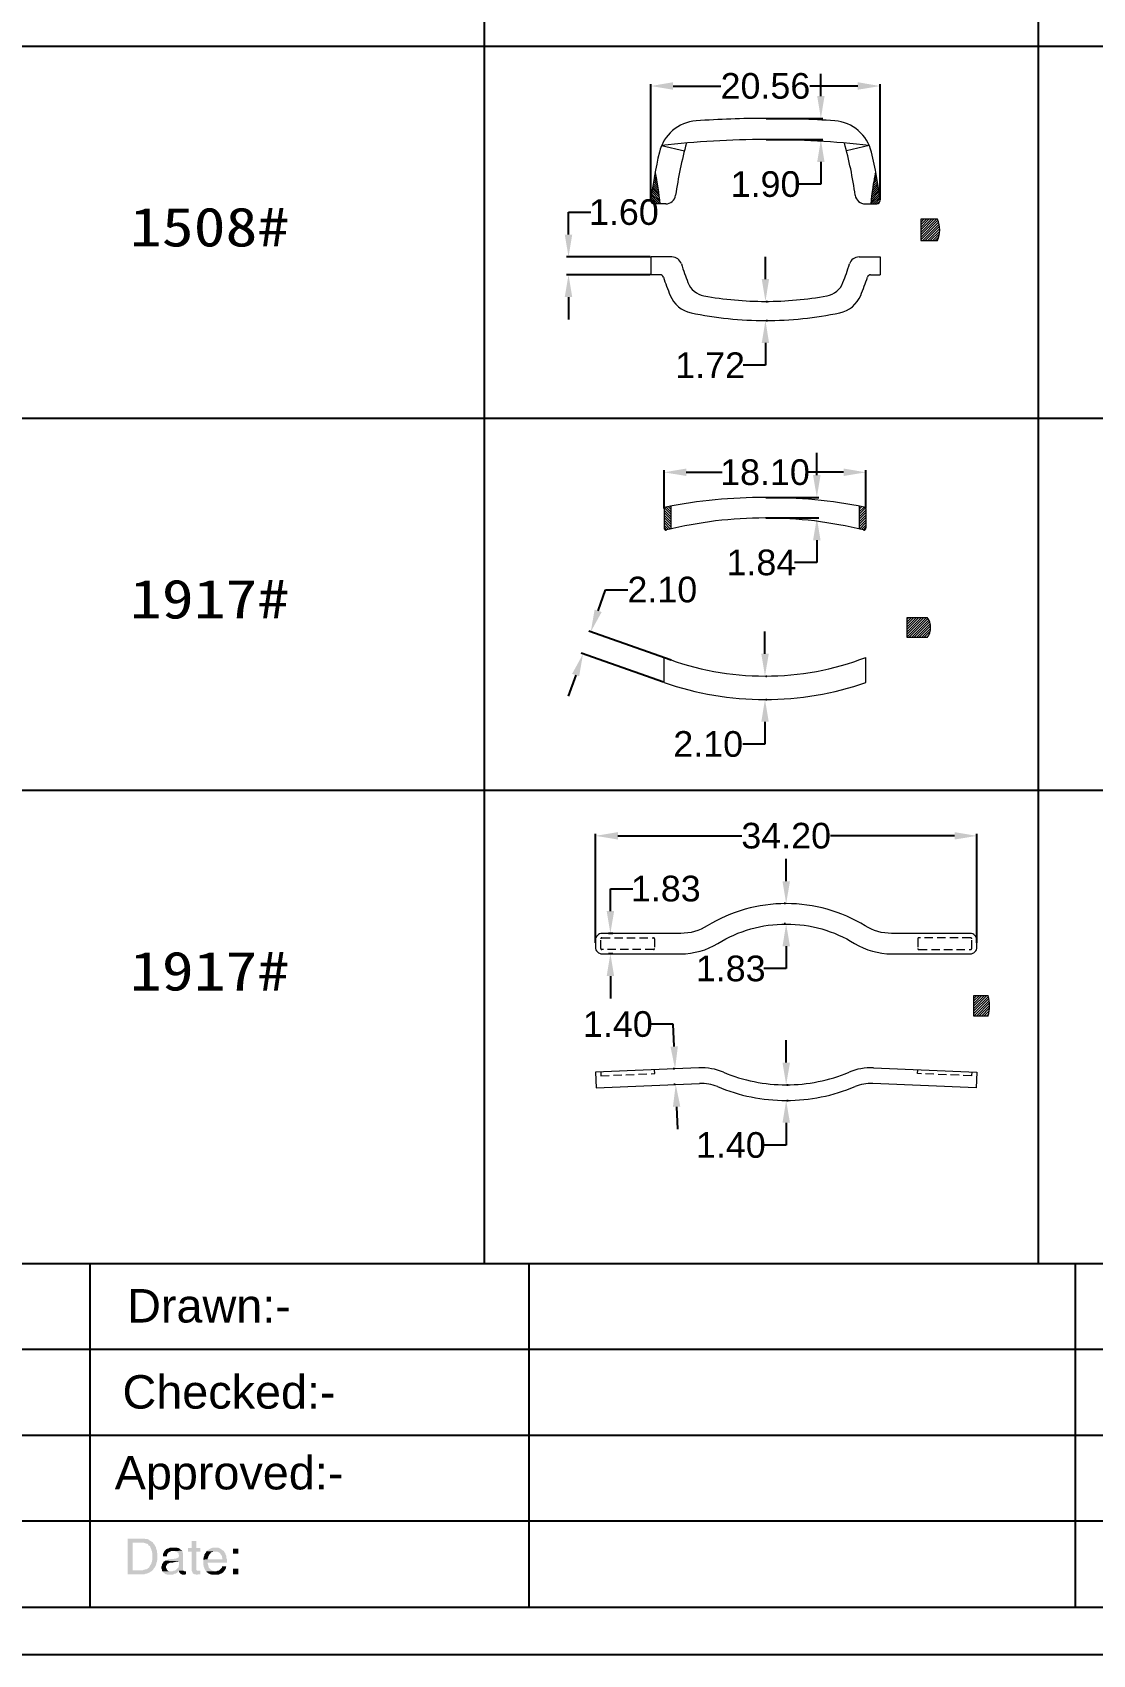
# Model space of a CAD drawing. Header units: inches. Extents: x 3613 to 8393, y -2205 to -794.
# Drawn here: x 4172 to 4267, y -1185.6 to -1040.3 of the extents above; entities that cross this region are included whole.
import ezdxf

# ---------------------------------------------------------------- set-up
doc = ezdxf.new("R2010")
doc.units = ezdxf.units.IN
doc.header["$MEASUREMENT"] = 0
doc.linetypes.add('DASHED2', pattern=[0.375, 0.25, -0.125])
doc.layers.add('2', color=1, linetype='Continuous')
doc.styles.get("Standard").update_dxf_attribs({"font": 'arial.ttf'})
doc.dimstyles.new('Standard$0', dxfattribs={"dimtxt": 2.3, "dimasz": 2, "dimexe": 1, "dimexo": 1, "dimgap": 1, "dimtad": 0, "dimtih": 1, "dimtoh": 1, "dimdec": 1, "dimzin": 0, "dimdsep": 46, "dimtxsty": 'Standard', "dimcen": 0, "dimclrd": 4, "dimclre": 4, "dimclrt": 4, "dimadec": 1, "dimazin": 0, "dimtfac": 1, "dimtdec": 1, "dimtofl": 0, "dimtmove": 0, "dimatfit": 0, "dimfxl": 1, "dimtolj": 1, "dimtzin": 0, "dimarcsym": 0})

# ---------------------------------------------------------------- blocks, each defined once
blk = doc.blocks.new('*D336')
at = {"color": 0, "lineweight": -2, "transparency": 16777216}
for p, q in [((4237.67, -1062.37), (4237.67, -1060.37)), ((4237.73, -1064.37), (4237.85, -1064.37)), ((4237.73, -1066.09), (4237.85, -1066.09)), ((4237.67, -1068.09), (4237.67, -1070.09)), ((4237.67, -1070.09), (4235.67, -1070.09))]:
    blk.add_line(p, q, dxfattribs=at)
at = {"color": 0, "transparency": 16777216}
for points in [[(4237.34, -1062.37), (4238, -1062.37), (4237.67, -1064.37)], [(4237.34, -1068.09), (4238, -1068.09), (4237.67, -1066.09)]]:
    blk.add_solid(points, dxfattribs=at)
at = {"layer": 'Defpoints', "color": 0, "transparency": 16777216}
for p in [(4237.67, -1064.37), (4237.67, -1066.09), (4237.67, -1066.09)]:
    blk.add_point(p, dxfattribs=at)
at = {"color": 0, "lineweight": 9, "transparency": 16777216, "insert": (4232.71, -1070.09), "char_height": 2.3, "attachment_point": 5}
blk.add_mtext('\\A1;1.72', dxfattribs=at)
blk = doc.blocks.new('*D311')
at = {"color": 0, "lineweight": -2, "transparency": 16777216}
for p, q in [((4220.02, -1058.38), (4220.02, -1056.38)), ((4220.02, -1056.38), (4222.02, -1056.38)), ((4227.33, -1060.38), (4219.84, -1060.38)), ((4227.33, -1061.98), (4219.84, -1061.98)), ((4220.02, -1063.98), (4220.02, -1065.98))]:
    blk.add_line(p, q, dxfattribs=at)
at = {"color": 0, "transparency": 16777216}
for points in [[(4219.68, -1058.38), (4220.35, -1058.38), (4220.02, -1060.38)], [(4219.68, -1063.98), (4220.35, -1063.98), (4220.02, -1061.98)]]:
    blk.add_solid(points, dxfattribs=at)
at = {"layer": 'Defpoints', "color": 0, "transparency": 16777216}
for p in [(4220.02, -1060.38), (4227.39, -1060.38), (4227.39, -1061.98)]:
    blk.add_point(p, dxfattribs=at)
at = {"color": 0, "lineweight": 9, "transparency": 16777216, "insert": (4224.98, -1056.38), "char_height": 2.3, "attachment_point": 5}
blk.add_mtext('\\A1;1.60', dxfattribs=at)
blk = doc.blocks.new('*D304')
at = {"color": 0, "lineweight": -2, "transparency": 16777216}
for p, q in [((4227.39, -1055.27), (4227.39, -1044.89)), ((4229.39, -1045.07), (4233.68, -1045.07)), ((4245.95, -1045.07), (4241.66, -1045.07)), ((4247.95, -1055.27), (4247.95, -1044.89))]:
    blk.add_line(p, q, dxfattribs=at)
at = {"color": 0, "transparency": 16777216}
for points in [[(4229.39, -1044.73), (4229.39, -1045.4), (4227.39, -1045.07)], [(4245.95, -1044.73), (4245.95, -1045.4), (4247.95, -1045.07)]]:
    blk.add_solid(points, dxfattribs=at)
at = {"layer": 'Defpoints', "color": 0, "transparency": 16777216}
for p in [(4247.95, -1045.07), (4227.39, -1055.34), (4247.95, -1055.34)]:
    blk.add_point(p, dxfattribs=at)
at = {"color": 0, "lineweight": 9, "transparency": 16777216, "insert": (4237.67, -1045.07), "char_height": 2.3, "attachment_point": 5}
blk.add_mtext('\\A1;20.56', dxfattribs=at)
blk = doc.blocks.new('*D305')
at = {"color": 0, "lineweight": -2, "transparency": 16777216}
for p, q in [((4242.64, -1045.97), (4242.64, -1043.97)), ((4237.73, -1047.97), (4242.82, -1047.97)), ((4237.73, -1049.87), (4242.82, -1049.87)), ((4242.64, -1051.87), (4242.64, -1053.87)), ((4242.64, -1053.87), (4240.64, -1053.87))]:
    blk.add_line(p, q, dxfattribs=at)
at = {"color": 0, "transparency": 16777216}
for points in [[(4242.31, -1045.97), (4242.97, -1045.97), (4242.64, -1047.97)], [(4242.31, -1051.87), (4242.97, -1051.87), (4242.64, -1049.87)]]:
    blk.add_solid(points, dxfattribs=at)
at = {"layer": 'Defpoints', "color": 0, "transparency": 16777216}
for p in [(4237.67, -1047.97), (4237.67, -1049.87), (4242.64, -1049.87)]:
    blk.add_point(p, dxfattribs=at)
at = {"color": 0, "lineweight": 9, "transparency": 16777216, "insert": (4237.68, -1053.87), "char_height": 2.3, "attachment_point": 5}
blk.add_mtext('\\A1;1.90', dxfattribs=at)
blk = doc.blocks.new('*D332')
at = {"color": 0, "lineweight": -2, "transparency": 16777216}
for p, q in [((4222.67, -1092.1), (4223.33, -1090.21)), ((4223.33, -1090.21), (4225.33, -1090.21)), ((4229.22, -1096.51), (4221.84, -1093.93)), ((4228.53, -1098.49), (4221.15, -1095.91)), ((4220.66, -1097.86), (4220, -1099.75))]:
    blk.add_line(p, q, dxfattribs=at)
at = {"color": 0, "transparency": 16777216}
for points in [[(4222.36, -1091.99), (4222.99, -1092.21), (4222.01, -1093.99)], [(4220.34, -1097.75), (4220.97, -1097.97), (4221.32, -1095.97)]]:
    blk.add_solid(points, dxfattribs=at)
at = {"layer": 'Defpoints', "color": 0, "transparency": 16777216}
for p in [(4222.01, -1093.99), (4229.28, -1096.53), (4228.58, -1098.51)]:
    blk.add_point(p, dxfattribs=at)
at = {"color": 0, "lineweight": 9, "transparency": 16777216, "insert": (4228.43, -1090.21), "char_height": 2.3, "attachment_point": 5}
blk.add_mtext('\\A1;2.10', dxfattribs=at)
blk = doc.blocks.new('*D333')
at = {"color": 0, "lineweight": -2, "transparency": 16777216}
for p, q in [((4237.63, -1095.95), (4237.63, -1093.95)), ((4237.7, -1097.95), (4237.81, -1097.95)), ((4237.7, -1100.05), (4237.81, -1100.05)), ((4237.63, -1102.05), (4237.63, -1104.05)), ((4237.63, -1104.05), (4235.63, -1104.05))]:
    blk.add_line(p, q, dxfattribs=at)
at = {"color": 0, "transparency": 16777216}
for points in [[(4237.3, -1095.95), (4237.97, -1095.95), (4237.63, -1097.95)], [(4237.3, -1102.05), (4237.97, -1102.05), (4237.63, -1100.05)]]:
    blk.add_solid(points, dxfattribs=at)
at = {"layer": 'Defpoints', "color": 0, "transparency": 16777216}
for p in [(4237.63, -1097.95), (4237.63, -1100.05), (4237.63, -1100.05)]:
    blk.add_point(p, dxfattribs=at)
at = {"color": 0, "lineweight": 9, "transparency": 16777216, "insert": (4232.54, -1104.05), "char_height": 2.3, "attachment_point": 5}
blk.add_mtext('\\A1;2.10', dxfattribs=at)
blk = doc.blocks.new('*D334')
at = {"color": 0, "lineweight": -2, "transparency": 16777216}
for p, q in [((4228.58, -1082.94), (4228.58, -1079.51)), ((4230.58, -1079.69), (4233.78, -1079.69)), ((4244.68, -1079.69), (4241.49, -1079.69)), ((4246.68, -1082.94), (4246.68, -1079.51))]:
    blk.add_line(p, q, dxfattribs=at)
at = {"color": 0, "transparency": 16777216}
for points in [[(4230.58, -1079.35), (4230.58, -1080.02), (4228.58, -1079.69)], [(4244.68, -1079.35), (4244.68, -1080.02), (4246.68, -1079.69)]]:
    blk.add_solid(points, dxfattribs=at)
at = {"layer": 'Defpoints', "color": 0, "transparency": 16777216}
for p in [(4246.68, -1079.69), (4228.58, -1083), (4246.68, -1083)]:
    blk.add_point(p, dxfattribs=at)
at = {"color": 0, "lineweight": 9, "transparency": 16777216, "insert": (4237.63, -1079.69), "char_height": 2.3, "attachment_point": 5}
blk.add_mtext('\\A1;18.10', dxfattribs=at)
blk = doc.blocks.new('*D306')
at = {"color": 0, "lineweight": -2, "transparency": 16777216}
for p, q in [((4242.28, -1079.94), (4242.28, -1077.94)), ((4237.7, -1081.94), (4242.46, -1081.94)), ((4237.7, -1083.78), (4242.46, -1083.78)), ((4242.28, -1085.78), (4242.28, -1087.78)), ((4242.28, -1087.78), (4240.28, -1087.78))]:
    blk.add_line(p, q, dxfattribs=at)
at = {"color": 0, "transparency": 16777216}
for points in [[(4241.94, -1079.94), (4242.61, -1079.94), (4242.28, -1081.94)], [(4241.94, -1085.78), (4242.61, -1085.78), (4242.28, -1083.78)]]:
    blk.add_solid(points, dxfattribs=at)
at = {"layer": 'Defpoints', "color": 0, "transparency": 16777216}
for p in [(4237.63, -1081.94), (4237.63, -1083.78), (4242.28, -1083.78)]:
    blk.add_point(p, dxfattribs=at)
at = {"color": 0, "lineweight": 9, "transparency": 16777216, "insert": (4237.31, -1087.78), "char_height": 2.3, "attachment_point": 5}
blk.add_mtext('\\A1;1.84', dxfattribs=at)
blk = doc.blocks.new('*D307')
at = {"color": 0, "lineweight": -2, "transparency": 16777216}
for p, q in [((4222.44, -1121.87), (4222.44, -1112.09)), ((4256.63, -1121.87), (4256.63, -1112.09)), ((4224.44, -1112.27), (4235.57, -1112.27)), ((4254.63, -1112.27), (4243.5, -1112.27))]:
    blk.add_line(p, q, dxfattribs=at)
at = {"color": 0, "transparency": 16777216}
for points in [[(4224.44, -1111.94), (4224.44, -1112.6), (4222.44, -1112.27)], [(4254.63, -1111.94), (4254.63, -1112.6), (4256.63, -1112.27)]]:
    blk.add_solid(points, dxfattribs=at)
at = {"layer": 'Defpoints', "color": 0, "transparency": 16777216}
for p in [(4256.63, -1112.27), (4222.44, -1121.93), (4256.63, -1121.93)]:
    blk.add_point(p, dxfattribs=at)
at = {"color": 0, "lineweight": 9, "transparency": 16777216, "insert": (4239.53, -1112.27), "char_height": 2.3, "attachment_point": 5}
blk.add_mtext('\\A1;34.20', dxfattribs=at)
blk = doc.blocks.new('*D308')
at = {"color": 0, "lineweight": -2, "transparency": 16777216}
for p, q in [((4239.53, -1132.59), (4239.53, -1130.59)), ((4239.6, -1134.59), (4239.71, -1134.59)), ((4239.6, -1135.99), (4239.71, -1135.99)), ((4239.53, -1137.99), (4239.53, -1139.99)), ((4239.53, -1139.99), (4237.53, -1139.99))]:
    blk.add_line(p, q, dxfattribs=at)
at = {"color": 0, "transparency": 16777216}
for points in [[(4239.2, -1132.59), (4239.87, -1132.59), (4239.53, -1134.59)], [(4239.2, -1137.99), (4239.87, -1137.99), (4239.53, -1135.99)]]:
    blk.add_solid(points, dxfattribs=at)
at = {"layer": 'Defpoints', "color": 0, "transparency": 16777216}
for p in [(4239.53, -1134.59), (4239.53, -1135.99), (4239.53, -1135.99)]:
    blk.add_point(p, dxfattribs=at)
at = {"color": 0, "lineweight": 9, "transparency": 16777216, "insert": (4234.57, -1139.99), "char_height": 2.3, "attachment_point": 5}
blk.add_mtext('\\A1;1.40', dxfattribs=at)
blk = doc.blocks.new('*D309')
at = {"color": 0, "lineweight": -2, "transparency": 16777216}
for p, q in [((4239.53, -1116.34), (4239.53, -1114.34)), ((4239.47, -1118.34), (4239.35, -1118.34)), ((4239.47, -1120.17), (4239.35, -1120.17)), ((4239.53, -1122.17), (4239.53, -1124.17)), ((4239.53, -1124.17), (4237.53, -1124.17))]:
    blk.add_line(p, q, dxfattribs=at)
at = {"color": 0, "transparency": 16777216}
for points in [[(4239.2, -1116.34), (4239.87, -1116.34), (4239.53, -1118.34)], [(4239.2, -1122.17), (4239.87, -1122.17), (4239.53, -1120.17)]]:
    blk.add_solid(points, dxfattribs=at)
at = {"layer": 'Defpoints', "color": 0, "transparency": 16777216}
for p in [(4239.53, -1118.34), (4239.53, -1120.17), (4239.53, -1120.17)]:
    blk.add_point(p, dxfattribs=at)
at = {"color": 0, "lineweight": 9, "transparency": 16777216, "insert": (4234.56, -1124.17), "char_height": 2.3, "attachment_point": 5}
blk.add_mtext('\\A1;1.83', dxfattribs=at)
blk = doc.blocks.new('*D335')
at = {"color": 0, "lineweight": -2, "transparency": 16777216}
for p, q in [((4223.77, -1119.01), (4223.77, -1117.01)), ((4223.77, -1117.01), (4225.77, -1117.01)), ((4223.98, -1121.01), (4223.59, -1121.01)), ((4223.98, -1122.84), (4223.59, -1122.84)), ((4223.77, -1124.84), (4223.77, -1126.84))]:
    blk.add_line(p, q, dxfattribs=at)
at = {"color": 0, "transparency": 16777216}
for points in [[(4223.44, -1119.01), (4224.11, -1119.01), (4223.77, -1121.01)], [(4223.44, -1124.84), (4224.11, -1124.84), (4223.77, -1122.84)]]:
    blk.add_solid(points, dxfattribs=at)
at = {"layer": 'Defpoints', "color": 0, "transparency": 16777216}
for p in [(4224.04, -1121.01), (4223.77, -1122.84), (4224.04, -1122.84)]:
    blk.add_point(p, dxfattribs=at)
at = {"color": 0, "lineweight": 9, "transparency": 16777216, "insert": (4228.74, -1117.01), "char_height": 2.3, "attachment_point": 5}
blk.add_mtext('\\A1;1.83', dxfattribs=at)
blk = doc.blocks.new('*D310')
at = {"color": 0, "lineweight": -2, "transparency": 16777216}
for p, q in [((4229.41, -1129.15), (4227.41, -1129.15)), ((4229.49, -1131.15), (4229.41, -1129.15)), ((4229.51, -1133.15), (4229.39, -1133.16)), ((4229.57, -1134.55), (4229.45, -1134.56)), ((4229.71, -1136.55), (4229.79, -1138.55))]:
    blk.add_line(p, q, dxfattribs=at)
at = {"color": 0, "transparency": 16777216}
for points in [[(4229.82, -1131.14), (4229.16, -1131.17), (4229.57, -1133.15)], [(4230.04, -1136.53), (4229.38, -1136.56), (4229.63, -1134.55)]]:
    blk.add_solid(points, dxfattribs=at)
at = {"layer": 'Defpoints', "color": 0, "transparency": 16777216}
for p in [(4229.57, -1133.15), (4229.57, -1133.15), (4229.63, -1134.55)]:
    blk.add_point(p, dxfattribs=at)
at = {"color": 0, "lineweight": 9, "transparency": 16777216, "insert": (4224.44, -1129.15), "char_height": 2.3, "attachment_point": 5}
blk.add_mtext('\\A1;1.40', dxfattribs=at)

msp = doc.modelspace()

# ---------------------------------------------------------------- hatches: boundary and pattern name
at = {"lineweight": 9}
h = msp.add_hatch(dxfattribs=at)
h.set_pattern_fill('ANSI31', color=1, scale=0.05, style=0)
h.set_pattern_definition([(45, (2385.78736, -1778.79868), (-0.112253202, 0.112253202), [])])
edge = h.paths.add_edge_path()
edge.add_arc((4250.946, -1057.964), 2.356, 336.22268, 383.77732)
edge.add_line((4253.102, -1057.014), (4251.602, -1057.014))
edge.add_line((4251.602, -1057.014), (4251.602, -1058.914))
edge.add_line((4251.602, -1058.914), (4253.102, -1058.914))
h = msp.add_hatch(dxfattribs=at)
h.set_pattern_fill('ANSI31', color=1, scale=0.05, style=0)
h.set_pattern_definition([(135, (5819.08424, -1764.32144), (0.112253202, 0.112253202), [])])
edge = h.paths.add_edge_path()
edge.add_line((4228.584, -1082.999), (4228.584, -1084.664))
edge.add_arc((4228.784, -1084.664), 0.2, 540, 643.94281)
edge.add_arc((4237.634, -1120.311), 36.529, 463.37494, 463.94281, ccw=False)
edge.add_line((4229.184, -1084.773), (4229.184, -1082.719))
edge.add_arc((4237.634, -1128.277), 46.335, 460.50773, 461.05954)
edge.add_arc((4228.784, -1082.999), 0.2, 461.05954, 540)
h = msp.add_hatch(dxfattribs=at)
h.set_pattern_fill('ANSI31', color=1, scale=0.05, style=0)
h.set_pattern_definition([(45, (2656.18447, -1764.32144), (-0.112253202, 0.112253202), [])])
edge = h.paths.add_edge_path()
edge.add_line((4246.684, -1082.999), (4246.684, -1084.664))
edge.add_arc((4246.484, -1084.664), 0.2, -103.94281, 0, ccw=False)
edge.add_arc((4237.634, -1120.311), 36.529, 76.05719, 76.62506)
edge.add_line((4246.084, -1084.773), (4246.084, -1082.719))
edge.add_arc((4237.634, -1128.277), 46.335, 78.94046, 79.49227, ccw=False)
edge.add_arc((4246.484, -1082.999), 0.2, 0, 78.94046, ccw=False)
h = msp.add_hatch(dxfattribs=at)
h.set_pattern_fill('ANSI31', color=1, scale=0.05, style=0)
h.set_pattern_definition([(45, (2656.18447, -1760.73192), (-0.112253202, 0.112253202), [])])
edge = h.paths.add_edge_path()
edge.add_arc((4250.976, -1093.599), 1.5, 323.1301, 396.8699)
edge.add_line((4252.176, -1092.699), (4250.376, -1092.699))
edge.add_line((4250.376, -1092.699), (4250.376, -1094.499))
edge.add_line((4250.376, -1094.499), (4252.176, -1094.499))
h = msp.add_hatch(dxfattribs=at)
h.set_pattern_fill('ANSI31', color=1, scale=0.05, style=0)
h.set_pattern_definition([(45, (2931.5015, -1786.49679), (-0.112253202, 0.112253202), [])])
edge = h.paths.add_edge_path()
edge.add_arc((4254.481, -1127.504), 3.285, 343.82747, 376.17253)
edge.add_line((4257.636, -1126.589), (4256.366, -1126.589))
edge.add_line((4256.366, -1126.589), (4256.366, -1128.419))
edge.add_line((4256.366, -1128.419), (4257.636, -1128.419))
at = {"transparency": 33554559}
for points in [[(4181.814, -1175.248), (4180.505, -1175.248), (4180.505, -1178.453), (4181.994, -1178.453), (4182.085, -1178.408), (4182.175, -1178.408), (4182.265, -1178.363), (4182.31, -1178.363), (4182.401, -1178.317), (4182.491, -1178.272), (4182.536, -1178.227), (4182.626, -1178.182), (4182.671, -1178.137), (4182.717, -1178.092), (4180.956, -1178.092), (4180.956, -1175.61), (4181.769, -1175.61), (4182.717, -1175.564), (4182.626, -1175.519), (4182.581, -1175.474), (4182.491, -1175.429), (4182.446, -1175.384), (4182.355, -1175.339), (4182.265, -1175.294), (4182.085, -1175.294), (4182.04, -1175.248), (4181.949, -1175.248)], [(4182.717, -1175.564), (4181.769, -1175.61), (4181.904, -1175.61), (4181.994, -1175.655), (4182.085, -1175.655), (4182.13, -1175.7), (4182.22, -1175.7), (4182.31, -1175.745), (4182.355, -1175.835), (4182.401, -1175.88), (4182.491, -1175.925), (4182.536, -1176.016), (4182.536, -1176.061), (4182.581, -1176.151), (4182.626, -1176.196), (4182.626, -1176.287), (4182.671, -1176.377), (4182.671, -1176.467), (4182.717, -1176.557), (4182.717, -1177.144), (4182.671, -1177.234), (4182.671, -1177.325), (4182.626, -1177.415), (4182.626, -1177.505), (4182.581, -1177.55), (4182.536, -1177.64), (4182.491, -1177.686), (4182.446, -1177.776), (4182.446, -1177.776), (4182.401, -1177.866), (4182.31, -1177.911), (4182.265, -1177.956), (4182.175, -1178.002), (4182.085, -1178.002), (4182.04, -1178.047), (4181.949, -1178.047), (4181.859, -1178.092), (4180.956, -1178.092), (4182.717, -1178.092), (4182.807, -1178.002), (4182.807, -1178.002), (4182.852, -1177.911), (4182.897, -1177.866), (4182.942, -1177.821), (4182.987, -1177.731), (4183.032, -1177.64), (4183.032, -1177.595), (4183.078, -1177.505), (4183.078, -1177.415), (4183.123, -1177.325), (4183.123, -1177.234), (4183.168, -1177.144), (4183.168, -1176.602), (4183.123, -1176.512), (4183.123, -1176.332), (4183.078, -1176.241), (4183.078, -1176.196), (4183.032, -1176.106), (4183.032, -1176.016), (4182.987, -1175.971), (4182.942, -1175.88), (4182.897, -1175.79), (4182.852, -1175.745), (4182.807, -1175.7), (4182.762, -1175.61)], [(4184.612, -1176.061), (4184.296, -1176.061), (4184.206, -1176.106), (4184.116, -1176.151), (4184.07, -1176.151), (4183.98, -1176.196), (4183.935, -1176.241), (4183.89, -1176.287), (4183.845, -1176.332), (4183.8, -1176.377), (4183.755, -1176.467), (4183.709, -1176.557), (4183.664, -1176.648), (4183.664, -1176.828), (4184.025, -1176.828), (4184.025, -1176.693), (4184.07, -1176.602), (4184.116, -1176.557), (4184.161, -1176.467), (4184.206, -1176.467), (4184.296, -1176.422), (4184.386, -1176.377), (4184.567, -1176.377), (4185.379, -1176.332), (4185.334, -1176.287), (4185.244, -1176.241), (4185.199, -1176.196), (4185.154, -1176.151), (4185.063, -1176.106), (4184.973, -1176.106), (4184.928, -1176.061), (4184.702, -1176.061)], [(4186.643, -1175.474), (4186.237, -1175.474), (4186.237, -1176.106), (4185.921, -1176.106), (4185.921, -1176.422), (4186.237, -1176.422), (4186.237, -1178.137), (4186.282, -1178.227), (4186.327, -1178.317), (4186.327, -1178.363), (4186.372, -1178.408), (4186.417, -1178.408), (4186.508, -1178.453), (4186.598, -1178.453), (4186.688, -1178.498), (4186.733, -1178.498), (4186.778, -1178.453), (4187.004, -1178.453), (4187.004, -1178.137), (4186.778, -1178.137), (4186.688, -1178.092), (4186.643, -1178.047), (4186.643, -1176.422), (4187.004, -1176.422), (4187.004, -1176.106), (4186.643, -1176.106)], [(4188.358, -1176.061), (4188.132, -1176.061), (4188.042, -1176.106), (4187.997, -1176.106), (4187.907, -1176.151), (4187.816, -1176.196), (4187.771, -1176.241), (4187.681, -1176.287), (4187.636, -1176.332), (4187.591, -1176.377), (4188.358, -1176.422), (4188.539, -1176.422), (4188.629, -1176.467), (4188.719, -1176.512), (4188.764, -1176.557), (4188.809, -1176.602), (4188.809, -1176.602), (4188.854, -1176.693), (4188.9, -1176.738), (4188.945, -1176.828), (4188.945, -1176.918), (4188.99, -1177.009), (4188.99, -1177.099), (4187.681, -1177.099), (4187.275, -1177.144), (4187.275, -1177.595), (4187.32, -1177.686), (4187.32, -1177.776), (4187.365, -1177.866), (4187.365, -1177.911), (4187.41, -1178.002), (4187.455, -1178.092), (4187.501, -1178.137), (4187.546, -1178.182), (4188.358, -1178.182), (4188.268, -1178.182), (4188.177, -1178.137), (4188.087, -1178.137), (4188.042, -1178.092), (4187.952, -1178.047), (4187.907, -1178.002), (4187.862, -1177.956), (4187.816, -1177.911), (4187.771, -1177.866), (4187.771, -1177.776), (4187.726, -1177.731), (4187.726, -1177.64), (4187.681, -1177.505), (4187.681, -1177.415), (4189.396, -1177.415), (4189.396, -1177.099), (4189.351, -1177.009), (4189.351, -1176.828), (4189.306, -1176.738), (4189.261, -1176.648), (4189.261, -1176.602), (4189.216, -1176.512), (4189.17, -1176.467), (4189.125, -1176.377), (4189.08, -1176.332), (4188.99, -1176.287), (4188.945, -1176.241), (4188.854, -1176.196), (4188.809, -1176.151), (4188.719, -1176.106), (4188.629, -1176.061), (4188.448, -1176.061)], [(4183.845, -1177.234), (4183.8, -1177.279), (4183.709, -1177.325), (4183.709, -1177.37), (4183.664, -1177.415), (4183.619, -1177.505), (4183.574, -1177.55), (4183.574, -1177.64), (4183.529, -1177.731), (4183.529, -1177.956), (4183.574, -1178.047), (4183.574, -1178.137), (4183.619, -1178.182), (4184.341, -1178.182), (4184.206, -1178.182), (4184.116, -1178.137), (4184.07, -1178.092), (4184.025, -1178.047), (4183.98, -1177.956), (4183.935, -1177.866), (4183.935, -1177.731), (4183.98, -1177.64), (4184.025, -1177.595), (4184.07, -1177.505), (4184.116, -1177.505), (4184.206, -1177.46), (4184.296, -1177.415), (4184.477, -1177.415), (4184.838, -1177.325), (4185.018, -1177.325), (4185.109, -1177.279)], [(4185.379, -1176.332), (4184.567, -1176.377), (4184.747, -1176.377), (4184.793, -1176.422), (4184.883, -1176.422), (4184.928, -1176.467), (4185.018, -1176.512), (4185.063, -1176.602), (4185.063, -1176.693), (4185.109, -1176.783), (4185.109, -1176.783), (4185.063, -1176.873), (4185.063, -1176.918), (4185.018, -1176.964), (4184.928, -1177.009), (4184.883, -1177.009), (4184.793, -1177.054), (4184.296, -1177.099), (4184.161, -1177.099), (4184.07, -1177.144), (4183.98, -1177.189), (4183.935, -1177.189), (4183.845, -1177.234), (4185.109, -1177.279), (4185.109, -1177.595), (4185.063, -1177.686), (4185.063, -1177.821), (4185.018, -1177.866), (4184.928, -1177.956), (4184.883, -1178.002), (4184.838, -1178.047), (4184.793, -1178.092), (4184.702, -1178.137), (4184.612, -1178.137), (4184.522, -1178.182), (4183.619, -1178.182), (4183.664, -1178.272), (4183.755, -1178.317), (4183.8, -1178.363), (4183.845, -1178.408), (4183.935, -1178.453), (4183.98, -1178.453), (4184.07, -1178.498), (4184.567, -1178.498), (4184.612, -1178.453), (4184.702, -1178.408), (4184.793, -1178.408), (4184.838, -1178.363), (4184.928, -1178.317), (4185.018, -1178.227), (4185.018, -1178.227), (4185.109, -1178.137), (4185.515, -1178.137), (4185.47, -1178.047), (4185.47, -1176.602), (4185.424, -1176.512), (4185.424, -1176.422)], [(4187.591, -1176.377), (4187.546, -1176.422), (4187.501, -1176.512), (4187.455, -1176.557), (4187.41, -1176.648), (4187.365, -1176.693), (4187.365, -1176.783), (4187.32, -1176.873), (4187.32, -1176.964), (4187.275, -1177.054), (4187.275, -1177.144), (4187.681, -1177.099), (4187.681, -1177.009), (4187.726, -1176.918), (4187.726, -1176.828), (4187.771, -1176.783), (4187.816, -1176.693), (4187.862, -1176.648), (4187.907, -1176.602), (4187.952, -1176.512), (4188.042, -1176.467), (4188.087, -1176.467), (4188.177, -1176.422), (4188.358, -1176.422)], [(4190.434, -1176.602), (4190.434, -1176.151), (4189.938, -1176.151), (4189.938, -1176.602)], [(4185.515, -1178.137), (4185.109, -1178.137), (4185.109, -1178.227), (4185.605, -1178.182), (4185.605, -1178.182)], [(4185.74, -1178.182), (4185.605, -1178.182), (4185.109, -1178.227), (4185.154, -1178.317), (4185.199, -1178.363), (4185.199, -1178.363), (4185.244, -1178.408), (4185.334, -1178.453), (4185.424, -1178.498), (4185.605, -1178.498), (4185.65, -1178.453), (4185.74, -1178.453)], [(4189.351, -1177.731), (4188.945, -1177.731), (4188.945, -1177.866), (4188.9, -1177.911), (4188.809, -1178.002), (4188.764, -1178.047), (4188.719, -1178.092), (4188.629, -1178.137), (4188.539, -1178.137), (4188.448, -1178.182), (4187.546, -1178.182), (4187.591, -1178.272), (4187.681, -1178.317), (4187.726, -1178.363), (4187.816, -1178.408), (4187.907, -1178.453), (4187.952, -1178.453), (4188.042, -1178.498), (4188.629, -1178.498), (4188.719, -1178.453), (4188.809, -1178.408), (4188.854, -1178.408), (4188.945, -1178.363), (4188.99, -1178.317), (4189.08, -1178.272), (4189.125, -1178.182), (4189.17, -1178.137), (4189.216, -1178.047), (4189.261, -1178.002), (4189.306, -1177.911), (4189.306, -1177.821)], [(4190.434, -1178.453), (4190.434, -1177.956), (4189.938, -1177.956), (4189.938, -1178.453)]]:
    msp.add_hatch(color=256, dxfattribs=at).paths.add_polyline_path(points)
at = {"layer": '2', "lineweight": 9}
h = msp.add_hatch(dxfattribs=at)
h.set_pattern_fill('ANSI31', color=1, style=0)
h.set_pattern_definition([(135, (6853.38163, 157.01759), (0.0883883476, 0.0883883476), [])])
h.paths.add_polyline_path([(4227.79, -1052.744, -0.0352695), (4228.221, -1055.637), (4227.693, -1055.637, -0.4498712), (4227.395, -1055.301, -0.0166333)])
h = msp.add_hatch(dxfattribs=at)
h.set_pattern_fill('ANSI31', color=1, style=0)
h.set_pattern_definition([(45, (1621.96041, 157.01759), (-0.0883883476, 0.0883883476), [])])
h.paths.add_polyline_path([(4247.552, -1052.744, 0.0352695), (4247.121, -1055.637), (4247.649, -1055.637, 0.4498712), (4247.947, -1055.301, 0.0166333)])

# ---------------------------------------------------------------- linework, layer by layer
for p, q in [((4212.458, -894.646), (4212.458, -1150.606)), ((4262.106, -894.646), (4262.106, -1150.606)), ((4096.451, -1041.506), (4492.889, -1041.506)), ((4096.451, -1074.848), (4492.889, -1074.848)), ((4096.451, -1108.189), (4492.889, -1108.189)), ((4083.633, -1181.386), (4492.889, -1181.386))]:
    msp.add_line(p, q)
at = {"color": 0, "lineweight": 9}
for p, q in [((4228.363, -1050.394), (4230.407, -1050.873)), ((4246.98, -1050.394), (4244.935, -1050.873)), ((4228.729, -1055.637), (4227.693, -1055.637)), ((4246.613, -1055.637), (4247.649, -1055.637)), ((4229.281, -1060.385), (4227.393, -1060.385)), ((4227.393, -1060.385), (4227.393, -1061.985)), ((4246.061, -1060.385), (4247.949, -1060.385)), ((4247.949, -1060.385), (4247.949, -1061.985)), ((4228.238, -1061.985), (4227.393, -1061.985)), ((4247.104, -1061.985), (4247.949, -1061.985)), ((4228.584, -1082.999), (4228.584, -1084.664)), ((4229.184, -1082.719), (4229.184, -1084.773)), ((4246.084, -1082.719), (4246.084, -1084.773)), ((4246.684, -1082.999), (4246.684, -1084.664)), ((4250.376, -1092.699), (4252.176, -1092.699)), ((4250.376, -1094.499), (4250.376, -1092.699)), ((4252.176, -1094.499), (4250.376, -1094.499)), ((4228.584, -1098.513), (4228.584, -1096.277)), ((4246.684, -1098.513), (4246.684, -1096.277)), ((4256.366, -1128.419), (4256.366, -1126.589)), ((4256.366, -1126.589), (4257.636, -1126.589)), ((4257.636, -1128.419), (4256.366, -1128.419)), ((4231.714, -1133.062), (4222.435, -1133.444)), ((4222.435, -1133.444), (4222.493, -1134.843)), ((4247.354, -1133.062), (4256.632, -1133.444)), ((4256.632, -1133.444), (4256.575, -1134.843)), ((4222.493, -1134.843), (4231.771, -1134.461)), ((4256.575, -1134.843), (4247.296, -1134.461))]:
    msp.add_line(p, q, dxfattribs=at)
at = {"color": 4, "linetype": 'DASHED2', "lineweight": 9, "ltscale": 3}
for p, q in [((4222.905, -1133.423), (4222.92, -1133.774)), ((4222.92, -1133.774), (4227.754, -1133.575)), ((4227.754, -1133.577), (4227.74, -1133.227)), ((4251.313, -1133.577), (4251.328, -1133.227)), ((4256.148, -1133.774), (4251.313, -1133.575)), ((4256.162, -1133.423), (4256.148, -1133.774))]:
    msp.add_line(p, q, dxfattribs=at)
msp.add_lwpolyline([(4496.927, -1185.646), (4496.927, -888.646), (4076.927, -888.646), (4076.927, -1185.646)], close=True)
at = {"color": 0, "lineweight": 9}
for points in [[(4253.102, -1058.914, 0.2105263), (4253.102, -1057.014), (4251.602, -1057.014), (4251.602, -1058.914)], [(4232.453, -1120.344, -0.1385409), (4230.08, -1121.015), (4223.035, -1121.015, 0.4142136), (4222.435, -1121.615), (4222.435, -1122.245, 0.4142136), (4223.035, -1122.845), (4230.08, -1122.845, 0.1385409), (4233.41, -1121.904, -0.1385409), (4239.534, -1120.174, -0.1385409), (4245.657, -1121.904, 0.1385409), (4248.987, -1122.845), (4256.032, -1122.845, 0.4142136), (4256.632, -1122.245), (4256.632, -1121.615, 0.4142136), (4256.032, -1121.015), (4248.987, -1121.015, -0.1385409), (4246.615, -1120.344, 0.1385409), (4239.534, -1118.344, 0.1385409)]]:
    msp.add_lwpolyline(points, format="xyb", close=True, dxfattribs=at)
at = {"color": 4, "linetype": 'DASHED2', "lineweight": 9, "ltscale": 3}
for points in [[(4227.64, -1121.4, -0.4142136), (4227.74, -1121.5), (4227.74, -1122.36, -0.4142136), (4227.64, -1122.46), (4223.005, -1122.46, -0.4142136), (4222.905, -1122.36), (4222.905, -1121.5, -0.4142136), (4223.005, -1121.4)], [(4251.428, -1121.4, 0.4142136), (4251.328, -1121.5), (4251.328, -1122.36, 0.4142136), (4251.428, -1122.46), (4256.062, -1122.46, 0.4142136), (4256.162, -1122.36), (4256.162, -1121.5, 0.4142136), (4256.062, -1121.4)]]:
    msp.add_lwpolyline(points, format="xyb", close=True, dxfattribs=at)
for points in [[(4096.451, -1150.606), (4492.889, -1150.606)], [(4177.12, -1150.606), (4177.12, -1181.386)], [(4216.475, -1150.606), (4216.475, -1181.386)], [(4265.444, -1150.606), (4265.444, -1181.386)], [(4096.451, -1158.279), (4392.581, -1158.279)], [(4096.451, -1165.996), (4445.521, -1165.996)], [(4096.451, -1173.669), (4392.581, -1173.669)]]:
    msp.add_lwpolyline(points)
at = {"color": 0, "lineweight": 9}
for centre, radius, start, end in [((4237.671, -1132.26), 84.293, 90, 94.23213), ((4237.671, -1132.26), 84.293, 85.76787, 90), ((4231.72, -1051.844), 3.657, 94.23213, 166.67577), ((4243.622, -1051.844), 3.657, 13.32423, 85.76787), ((4266.013, -1059.966), 38.899, 166.67577, 173.11357), ((4237.671, -1132.26), 82.393, 90, 96.48692), ((4266.013, -1059.966), 36.749, 164.5424, 172.0179), ((4237.671, -1132.26), 82.393, 83.51308, 90), ((4209.329, -1059.966), 36.749, 7.9821, 15.4576), ((4209.329, -1059.966), 38.899, 6.88643, 13.32423), ((4207.525, -1057.24), 20.758, 4.42703, 12.50685), ((4267.817, -1057.24), 20.758, 167.49315, 175.57297), ((4227.693, -1055.337), 0.3, 173.11357, 270), ((4227.726, -1054.338), 0.2, 171.63894, 188.46694), ((4228.729, -1054.737), 0.9, 270, 352.0179), ((4246.613, -1054.737), 0.9, 187.9821, 270), ((4247.649, -1055.337), 0.3, 270, 6.88643), ((4247.616, -1054.338), 0.2, 351.53306, 8.36106), ((4229.281, -1061.285), 0.9, 17.32833, 90), ((4255.431, -1053.126), 26.494, 197.32833, 201.1523), ((4219.911, -1053.126), 26.494, 338.8477, 342.67167), ((4246.061, -1061.285), 0.9, 90, 162.67167), ((4228.238, -1062.285), 0.3, 18.61476, 90), ((4255.431, -1053.126), 28.394, 198.61476, 202.14548), ((4232.494, -1062), 1.9, 201.1523, 259.62892), ((4242.848, -1062), 1.9, 280.37108, 338.8477), ((4219.911, -1053.126), 28.394, 337.85452, 341.38524), ((4247.104, -1062.285), 0.3, 90, 161.38524), ((4231.54, -1062.849), 2.6, 202.14548, 258.11644), ((4237.671, -1033.714), 30.656, 259.62892, 270), ((4237.671, -1033.714), 30.656, 270, 280.37108), ((4243.802, -1062.849), 2.6, 281.88356, 337.85452), ((4237.671, -1033.714), 32.373, 258.11644, 270), ((4237.671, -1033.714), 32.373, 270, 281.88356), ((4228.784, -1082.999), 0.2, 101.05954, 180), ((4237.634, -1128.277), 46.335, 90, 101.05954), ((4237.634, -1128.277), 46.335, 78.94046, 90), ((4246.484, -1082.999), 0.2, 0, 78.94046), ((4237.634, -1120.311), 36.529, 90, 103.94281), ((4237.634, -1120.311), 36.529, 76.05719, 90), ((4228.784, -1084.664), 0.2, 180, 283.94281), ((4246.484, -1084.664), 0.2, 256.05719, 0), ((4250.976, -1093.599), 1.5, 323.1301, 36.8699), ((4237.634, -1072.649), 25.301, 249.04178, 270), ((4237.634, -1072.649), 25.301, 270, 290.95822), ((4237.634, -1072.649), 27.401, 250.71456, 270), ((4237.634, -1072.649), 27.401, 270, 289.28544), ((4254.481, -1127.504), 3.285, 343.82747, 16.17253), ((4231.925, -1138.19), 5.132, 67.2989, 92.35381), ((4239.534, -1120.001), 14.585, 247.2989, 270), ((4239.534, -1120.001), 14.585, 270, 292.7011), ((4247.143, -1138.19), 5.132, 87.64619, 112.7011), ((4231.925, -1138.19), 3.732, 67.2989, 92.35381), ((4239.534, -1120.001), 15.985, 247.2989, 270), ((4239.534, -1120.001), 15.985, 270, 292.7011), ((4247.143, -1138.19), 3.732, 87.64619, 112.7011)]:
    msp.add_arc(centre, radius, start, end, dxfattribs=at)

# ---------------------------------------------------------------- texts
at = {"width": 34.34827, "attachment_point": 5}
for s, insert, char_height in [('{\\fSimSun|b1|i0|c0|p2;\\W1.2;1508\\fSimSun|b1|i0|c134|p2;#}', (4187.846, -1057.726), 3.5), ('{\\fSimSun|b1|i0|c0|p2;\\W1.2;1917\\fSimSun|b1|i0|c134|p2;#}', (4187.846, -1091.068), 3.5), ('{\\fSimSun|b1|i0|c0|p2;\\W1.2;1917\\fSimSun|b1|i0|c134|p2;#}', (4187.846, -1124.41), 3.5), ('Drawn:-', (4187.788, -1154.408), 2.9997), ('Checked:-', (4189.585, -1162.125), 2.9997), ('Approved:-', (4189.585, -1169.798), 2.9997)]:
    msp.add_mtext(s, dxfattribs=dict(at, insert=insert, char_height=char_height))

# ---------------------------------------------------------------- dimensions: what is measured, and where the dimension line sits
at = {"color": 3, "lineweight": 9}
for base, p1, p2, override, picture, middle in [((4247.949, -1045.066), (4227.393, -1055.337), (4247.949, -1055.337), {"dimasz": 2, "dimexe": 0.18, "dimexo": 0.0625, "dimgap": 0.09, "dimdec": 2, "dimtxsty": 'Standard', "dimcen": 0.09, "dimclrd": 0, "dimclre": 0, "dimclrt": 0, "dimtdec": 2, "dimatfit": 3, "dimfxl": 1.25, "dimarcsym": 0}, '*D304', (4237.671, -1045.066)), ((4246.684, -1079.687), (4228.584, -1082.999), (4246.684, -1082.999), {"dimasz": 2, "dimexe": 0.18, "dimexo": 0.0625, "dimgap": 0.09, "dimdec": 2, "dimtxsty": 'Standard', "dimcen": 0.09, "dimclrd": 0, "dimclre": 0, "dimclrt": 0, "dimtdec": 2, "dimatfit": 3, "dimfxl": 1.25, "dimarcsym": 0}, '*D334', (4237.634, -1079.687)), ((4256.632, -1112.271), (4222.435, -1121.93), (4256.632, -1121.93), {"dimexe": 0.18, "dimexo": 0.0625, "dimgap": 0.09, "dimdec": 2, "dimcen": 0.09, "dimclrd": 0, "dimclre": 0, "dimclrt": 0, "dimtdec": 2, "dimatfit": 3, "dimfxl": 1.25}, '*D307', (4239.534, -1112.271))]:
    dim = msp.add_linear_dim(base=base, p1=p1, p2=p2, dimstyle='Standard$0', override=override, dxfattribs=at)
    dim.commit()
    dim.dimension.update_dxf_attribs({"geometry": picture, "text_midpoint": middle})
for base, p1, p2, picture, middle in [((4242.64, -1049.866), (4237.671, -1047.966), (4237.671, -1049.866), '*D305', (4237.675, -1053.866)), ((4220.016, -1060.385), (4227.393, -1061.985), (4227.393, -1060.385), '*D311', (4224.981, -1056.385)), ((4237.671, -1066.087), (4237.671, -1064.37), (4237.671, -1066.087), '*D336', (4232.714, -1070.087))]:
    dim = msp.add_linear_dim(base=base, p1=p1, p2=p2, angle=90, dimstyle='Standard$0', override={"dimasz": 2, "dimexe": 0.18, "dimexo": 0.0625, "dimgap": 0.09, "dimdec": 2, "dimtxsty": 'Standard', "dimcen": 0.09, "dimclrd": 0, "dimclre": 0, "dimclrt": 0, "dimtdec": 2, "dimatfit": 3, "dimfxl": 1.25, "dimarcsym": 0}, dxfattribs=at)
    dim.commit()
    dim.dimension.update_dxf_attribs({"geometry": picture, "text_midpoint": middle})
for p1, p2, distance, picture, middle in [((4237.634, -1081.942), (4237.634, -1083.782), 4.642, '*D306', (4237.312, -1087.782)), ((4228.584, -1098.513), (4229.278, -1096.531), 7.699, '*D332', (4228.425, -1090.213)), ((4237.634, -1097.951), (4237.634, -1100.051), 0, '*D333', (4232.541, -1104.051)), ((4229.628, -1134.549), (4229.57, -1133.151), 0, '*D310', (4224.441, -1129.154)), ((4239.534, -1134.586), (4239.534, -1135.986), 0, '*D308', (4234.569, -1139.986))]:
    dim = msp.add_aligned_dim(p1=p1, p2=p2, distance=distance, dimstyle='Standard$0', override={"dimasz": 2, "dimexe": 0.18, "dimexo": 0.0625, "dimgap": 0.09, "dimdec": 2, "dimtxsty": 'Standard', "dimcen": 0.09, "dimclrd": 0, "dimclre": 0, "dimclrt": 0, "dimtdec": 2, "dimatfit": 3, "dimfxl": 1.25, "dimarcsym": 0}, dxfattribs=at)
    dim.commit()
    dim.dimension.update_dxf_attribs({"geometry": picture, "text_midpoint": middle})
for base, p1, p2, override, picture, middle in [((4239.534, -1120.174), (4239.534, -1118.344), (4239.534, -1120.174), {"dimexe": 0.18, "dimexo": 0.0625, "dimgap": 0.09, "dimdec": 2, "dimcen": 0.09, "dimclrd": 0, "dimclre": 0, "dimclrt": 0, "dimtdec": 2, "dimatfit": 3, "dimfxl": 1.25}, '*D309', (4234.565, -1124.174)), ((4223.772, -1122.845), (4224.042, -1121.015), (4224.042, -1122.845), {"dimasz": 2, "dimexe": 0.18, "dimexo": 0.0625, "dimgap": 0.09, "dimdec": 2, "dimtxsty": 'Standard', "dimcen": 0.09, "dimclrd": 0, "dimclre": 0, "dimclrt": 0, "dimtdec": 2, "dimatfit": 3, "dimfxl": 1.25, "dimarcsym": 0}, '*D335', (4228.741, -1117.015))]:
    dim = msp.add_linear_dim(base=base, p1=p1, p2=p2, angle=270, dimstyle='Standard$0', override=override, dxfattribs=at)
    dim.commit()
    dim.dimension.update_dxf_attribs({"geometry": picture, "text_midpoint": middle, "dimtype": 161})

doc.saveas('drawing.dxf')
